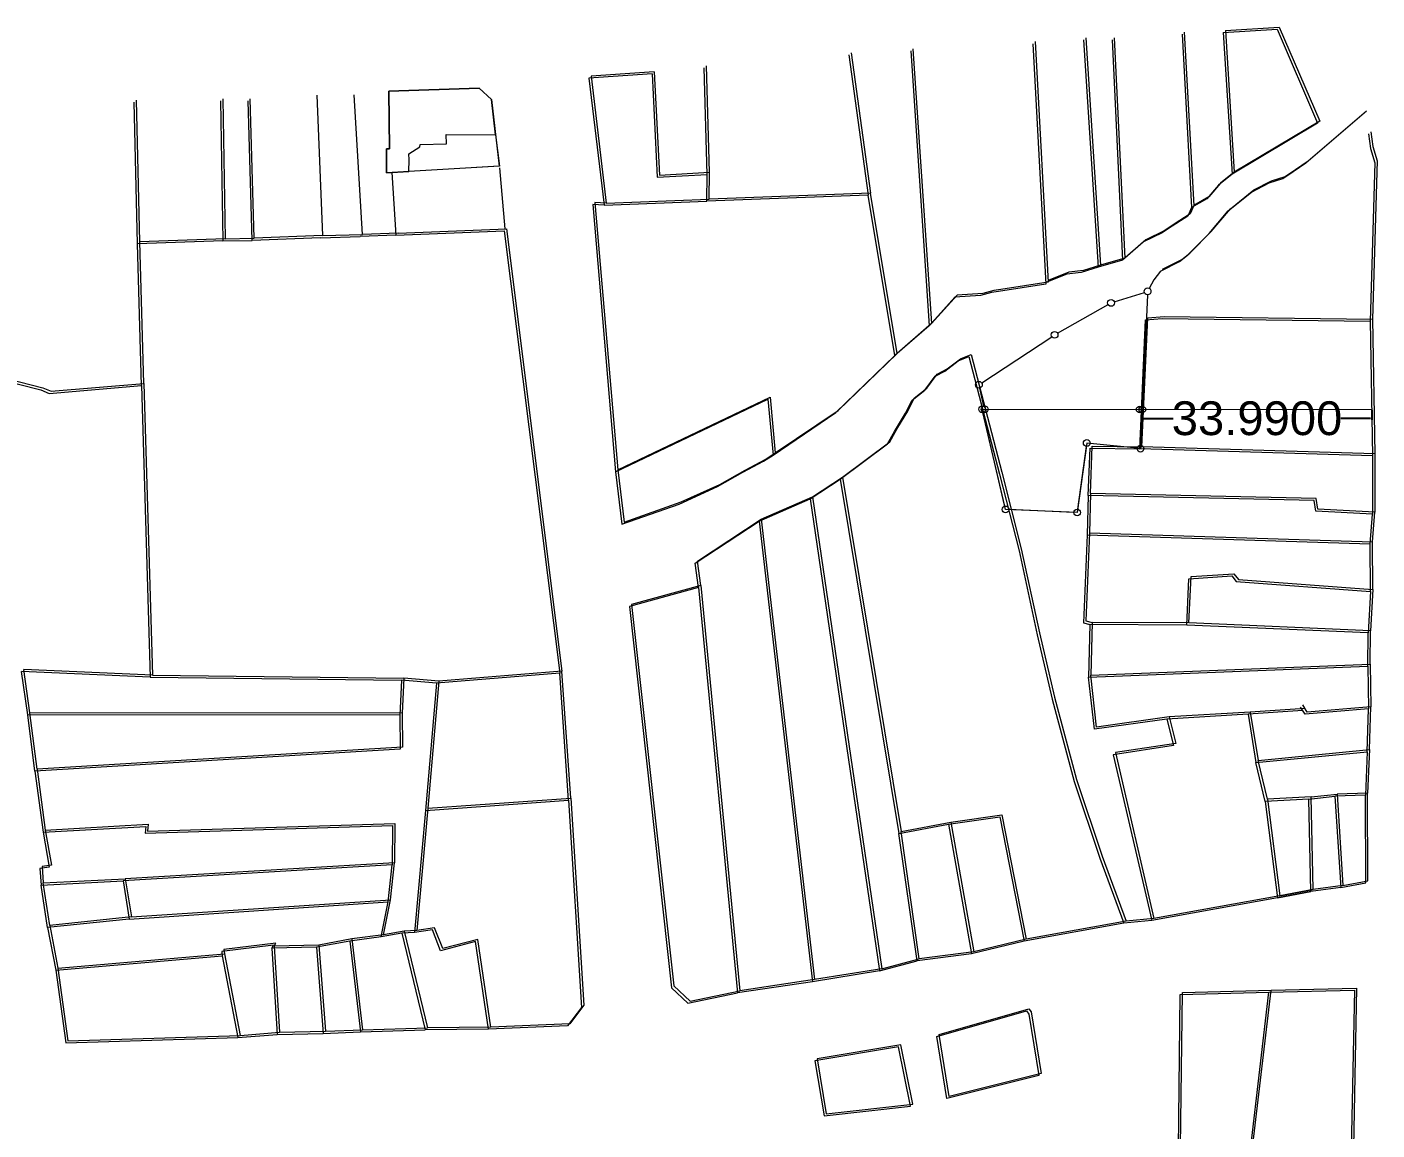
# Model space of a CAD drawing. Header units: millimetres. Extents: x 613231 to 614415, y 1317543 to 1318244.
# Drawn here: x 613748.9 to 613948.8, y 1318066.4 to 1318229.7 of the extents above; entities that cross this region are included whole.
import ezdxf

# ---------------------------------------------------------------- set-up
doc = ezdxf.new("R2010")
doc.units = ezdxf.units.MM
doc.header["$PDMODE"] = 35
doc.header["$PDSIZE"] = 0.5
doc.layers.add('2', color=7, linetype='Continuous')
doc.layers.add('CVL_CUADCON_TIT', color=1, linetype='Continuous')
doc.layers.add('Nivel 2', color=7, linetype='Continuous', lineweight=0)
doc.styles.add('HECTOR LOPEZ', font='arial.ttf')
doc.dimstyles.get("Standard").update_dxf_attribs({"dimtxt": 5, "dimasz": 0.18, "dimexe": 0.18, "dimexo": 0.0625, "dimgap": 0.09, "dimtad": 0, "dimtih": 1, "dimtoh": 1, "dimdec": 4, "dimzin": 0, "dimdsep": 46, "dimtxsty": 'HECTOR LOPEZ', "dimcen": 0.09, "dimadec": 0, "dimazin": 0, "dimtfac": 1, "dimtdec": 4, "dimtofl": 0, "dimtmove": 2, "dimatfit": 3, "dimfxl": 0.18, "dimtolj": 1, "dimtzin": 0, "dimarcsym": 0})

# ---------------------------------------------------------------- blocks, each defined once
blk = doc.blocks.new('*D316')
at = {"color": 0, "lineweight": -2, "transparency": 16777216}
for p, q in [((613914.04, 1318173.02), (613914.04, 1318171.59)), ((613948.03, 1318172.99), (613948.03, 1318171.56)), ((613914.22, 1318171.77), (613918.63, 1318171.77)), ((613947.85, 1318171.74), (613943.43, 1318171.74))]:
    blk.add_line(p, q, dxfattribs=at)
at = {"color": 0, "transparency": 16777216}
for points in [[(613914.22, 1318171.8), (613914.22, 1318171.74), (613914.04, 1318171.77)], [(613947.85, 1318171.77), (613947.85, 1318171.71), (613948.03, 1318171.74)]]:
    blk.add_solid(points, dxfattribs=at)
at = {"layer": 'Defpoints', "color": 0, "transparency": 16777216}
for p in [(613914.04, 1318173.09), (613948.03, 1318173.05), (613914.04, 1318171.77)]:
    blk.add_point(p, dxfattribs=at)
at = {"color": 0, "lineweight": 0, "transparency": 16777216, "insert": (613931.03, 1318171.76), "char_height": 5, "attachment_point": 5, "style": 'HECTOR LOPEZ'}
blk.add_mtext('\\A1;33.9900', dxfattribs=at)

msp = doc.modelspace()

# ---------------------------------------------------------------- linework, layer by layer
at = {"color": 1, "lineweight": 0}
for points in [[(613909.89475, 1318189.01504), (613914.35794, 1318190.42603)], [(613914.81187, 1318190.0777), (613914.06303, 1318173.58467)], [(613901.50086, 1318184.37768), (613908.98313, 1318188.61739)], [(613890.27524, 1318177.02557), (613900.64825, 1318183.8562)], [(613890.59635, 1318173.59592), (613889.97164, 1318176.26375)], [(613890.84015, 1318173.11583), (613913.17015, 1318173.08634)], [(613948.03029, 1318173.05036), (613891.21035, 1318173.10857)], [(613914.17012, 1318173.08011), (613913.54038, 1318173.09076)], [(613893.69644, 1318158.78421), (613890.45415, 1318172.62966)], [(613914.01767, 1318172.5857), (613913.79993, 1318167.79067)], [(613905.75244, 1318167.62999), (613904.46915, 1318158.33818)], [(613913.27997, 1318167.34332), (613906.31812, 1318168.07315)], [(613903.90121, 1318157.86432), (613894.30999, 1318158.27595)]]:
    msp.add_lwpolyline(points, dxfattribs=at)
at = {"color": 1, "lineweight": 0, "flags": 128}
msp.add_lwpolyline([(613914.04035, 1318173.08519), (613913.77725, 1318167.29119), (613905.82085, 1318168.12529), (613904.40075, 1318157.84289), (613893.81045, 1318158.29739), (613890.34015, 1318173.11649), (613913.67015, 1318173.08569)], close=True, dxfattribs=at)
at = {"color": 1, "lineweight": 0}
for centre in [(613914.83455, 1318190.57719), (613909.41815, 1318188.86389), (613901.06585, 1318184.13119), (613889.85765, 1318176.75059), (613890.34015, 1318173.11649), (613890.71035, 1318173.10909), (613913.67015, 1318173.08569), (613914.04035, 1318173.08519), (613914.04035, 1318173.08519), (613905.82085, 1318168.12529), (613913.77725, 1318167.29119), (613893.81045, 1318158.29739), (613904.40075, 1318157.84289)]:
    msp.add_circle(centre, 0.5, dxfattribs=at)
at = {"layer": '2', "color": 1, "lineweight": 0}
for p, q in [((613897.84051, 1318227.22486), (613899.76251, 1318191.62386)), ((613905.35551, 1318227.78086), (613907.53251, 1318194.16086)), ((613909.57051, 1318227.77886), (613911.13851, 1318195.17486)), ((613919.92951, 1318228.63886), (613921.34651, 1318202.99186)), ((613926.02351, 1318228.88986), (613927.33951, 1318207.91586)), ((613870.62251, 1318225.55786), (613873.46151, 1318204.78686)), ((613879.76251, 1318226.16486), (613882.49651, 1318185.48586)), ((613849.64651, 1318207.89286), (613849.19251, 1318223.63586)), ((613841.47451, 1318222.77586), (613842.23251, 1318207.48886)), ((613765.30051, 1318197.61386), (613764.79651, 1318218.58786)), ((613777.59251, 1318218.78586), (613777.94451, 1318198.06586)), ((613782.26051, 1318198.11586), (613781.65551, 1318218.78486)), ((613938.25751, 1318209.58786), (613946.89151, 1318216.99986)), ((613947.55051, 1318213.90186), (613947.85451, 1318211.71786)), ((613947.85451, 1318211.71786), (613948.46351, 1318209.58486)), ((613936.37851, 1318208.31886), (613938.25751, 1318209.58786)), ((613948.46351, 1318209.58486), (613947.79951, 1318186.17286)), ((613802.93384, 1318208.15447), (613803.53751, 1318198.86986)), ((613842.23251, 1318207.48886), (613849.64651, 1318207.89286)), ((613849.59551, 1318203.93186), (613849.64651, 1318207.89286)), ((613932.82351, 1318206.64486), (613934.85451, 1318207.25286)), ((613934.85451, 1318207.25286), (613936.37851, 1318208.31886)), ((613926.77951, 1318202.48286), (613930.23351, 1318205.27386)), ((613930.23351, 1318205.27386), (613932.82351, 1318206.64486)), ((613834.36151, 1318203.32786), (613832.68551, 1318203.42986)), ((613832.68551, 1318203.42986), (613836.08051, 1318163.86786)), ((613834.36151, 1318203.32786), (613849.59551, 1318203.93186)), ((613873.46151, 1318204.78686), (613849.59551, 1318203.93186)), ((613877.41751, 1318181.06886), (613873.46151, 1318204.78686)), ((613923.93551, 1318199.13186), (613926.77951, 1318202.48286)), ((613803.53751, 1318198.86986), (613819.58351, 1318199.52386)), ((613819.58351, 1318199.52386), (613827.79751, 1318134.06086)), ((613920.73551, 1318195.93386), (613923.93551, 1318199.13186)), ((613777.94451, 1318198.06586), (613765.30051, 1318197.61386)), ((613765.90551, 1318176.63986), (613765.30051, 1318197.61386)), ((613777.94451, 1318198.06586), (613782.26051, 1318198.11586)), ((613792.36551, 1318198.51786), (613782.26051, 1318198.11586)), ((613792.36551, 1318198.51786), (613798.25651, 1318198.66886)), ((613803.53751, 1318198.86986), (613798.25651, 1318198.66886)), ((613911.13851, 1318195.17486), (613907.53251, 1318194.16086)), ((613916.72351, 1318193.54786), (613919.56751, 1318194.96886)), ((613919.56751, 1318194.96886), (613920.73551, 1318195.93386)), ((613902.86051, 1318193.09586), (613899.76251, 1318191.87786)), ((613904.99351, 1318193.34886), (613902.86051, 1318193.09586)), ((613907.53251, 1318194.16086), (613904.99351, 1318193.34886)), ((613899.76251, 1318191.62386), (613892.75551, 1318190.55986)), ((613886.30651, 1318189.69886), (613882.49651, 1318185.48586)), ((613890.11451, 1318189.95186), (613886.30651, 1318189.69886)), ((613891.73951, 1318190.40786), (613890.11451, 1318189.95186)), ((613892.75551, 1318190.55986), (613891.73951, 1318190.40786)), ((613882.49651, 1318185.48586), (613877.41751, 1318181.06886)), ((613913.67151, 1318167.24286), (613914.53851, 1318186.33786)), ((613914.53851, 1318186.33786), (613916.97651, 1318186.53986)), ((613916.97651, 1318186.53986), (613947.79951, 1318186.17286)), ((613947.79951, 1318186.17286), (613948.15051, 1318166.21486)), ((613868.68251, 1318172.64186), (613877.41751, 1318181.06886)), ((613742.75051, 1318178.06986), (613750.97651, 1318175.98486)), ((613750.97651, 1318175.98486), (613752.19451, 1318175.47686)), ((613752.19451, 1318175.47686), (613765.90551, 1318176.63986)), ((613765.90551, 1318176.63986), (613767.16651, 1318133.47286)), ((613836.08051, 1318163.86786), (613858.62851, 1318174.62586)), ((613858.62851, 1318174.62586), (613859.38851, 1318166.34786)), ((613859.38851, 1318166.34786), (613868.68251, 1318172.64186)), ((613906.05351, 1318160.33886), (613906.30851, 1318167.34686)), ((613906.30851, 1318167.34686), (613913.67151, 1318167.24286)), ((613948.15051, 1318166.21486), (613913.67151, 1318167.24286)), ((613948.15051, 1318166.21486), (613948.14951, 1318157.58186)), ((613864.87151, 1318159.84586), (613869.34051, 1318162.78986)), ((613869.34051, 1318162.78986), (613878.01351, 1318110.32686)), ((613857.30451, 1318156.54786), (613864.87151, 1318159.84586)), ((613864.87151, 1318159.84586), (613875.16651, 1318090.01386)), ((613906.05351, 1318160.33886), (613905.90051, 1318154.54986)), ((613939.46651, 1318159.61586), (613906.05351, 1318160.33886)), ((613939.71951, 1318158.04186), (613939.46651, 1318159.61586)), ((613948.14951, 1318157.58186), (613939.71951, 1318158.04186)), ((613947.79251, 1318153.21486), (613948.14951, 1318157.58186)), ((613847.85851, 1318150.35486), (613857.30451, 1318156.54786)), ((613857.30451, 1318156.54786), (613865.21351, 1318088.39286)), ((613905.90051, 1318154.54986), (613905.33951, 1318141.49886)), ((613905.90051, 1318154.54986), (613947.79251, 1318153.21486)), ((613947.84251, 1318146.15586), (613947.79251, 1318153.21486)), ((613848.36551, 1318146.74986), (613847.85851, 1318150.35486)), ((613920.62351, 1318141.18786), (613920.92951, 1318148.04386)), ((613920.92951, 1318148.04386), (613927.27751, 1318148.44786)), ((613927.27751, 1318148.44786), (613927.93751, 1318147.63486)), ((613927.93751, 1318147.63486), (613947.84251, 1318146.15586)), ((613848.36551, 1318146.74986), (613854.14351, 1318086.72086)), ((613947.84251, 1318146.15586), (613947.48551, 1318140.01086)), ((613905.33951, 1318141.49886), (613906.30351, 1318141.24386)), ((613906.30351, 1318141.24386), (613906.09951, 1318133.47386)), ((613920.62351, 1318141.18786), (613906.30351, 1318141.24386)), ((613947.48551, 1318140.01086), (613920.62351, 1318141.18786)), ((613947.43451, 1318135.08486), (613947.48551, 1318140.01086)), ((613906.09951, 1318133.47386), (613947.43451, 1318135.08486)), ((613947.43451, 1318135.08486), (613947.53451, 1318128.78786)), ((613767.16651, 1318133.47286), (613748.12451, 1318134.29186)), ((613749.03751, 1318127.89286), (613748.12451, 1318134.29186)), ((613767.16651, 1318133.47286), (613804.38751, 1318133.00286)), ((613804.38751, 1318133.00286), (613804.13351, 1318127.82286)), ((613809.56751, 1318132.59486), (613804.38751, 1318133.00286)), ((613827.79751, 1318134.06086), (613809.56751, 1318132.59486)), ((613829.11451, 1318115.26986), (613827.79751, 1318134.06086)), ((613906.96151, 1318125.75486), (613906.09951, 1318133.47386)), ((613809.56751, 1318132.59486), (613807.93851, 1318113.75386)), ((613938.14051, 1318127.97786), (613937.48051, 1318129.04486)), ((613804.13351, 1318127.82286), (613749.03751, 1318127.89286)), ((613750.10251, 1318119.56386), (613749.03751, 1318127.89286)), ((613804.13351, 1318127.82286), (613804.18251, 1318122.79486)), ((613917.67551, 1318127.27486), (613906.96151, 1318125.75486)), ((613929.71051, 1318127.98086), (613917.67551, 1318127.27486)), ((613917.67551, 1318127.27486), (613918.69051, 1318123.36386)), ((613937.81051, 1318128.51086), (613929.71051, 1318127.98086)), ((613929.71051, 1318127.98086), (613930.87751, 1318120.81986)), ((613947.53451, 1318128.78786), (613938.14051, 1318127.97786)), ((613947.33051, 1318122.43986), (613947.53451, 1318128.78786)), ((613918.69051, 1318123.36386), (613909.75351, 1318121.99586)), ((613804.18251, 1318122.79486), (613750.10251, 1318119.56386)), ((613909.75351, 1318121.99586), (613915.43551, 1318097.46486)), ((613930.87751, 1318120.81986), (613947.33051, 1318122.43986)), ((613947.33051, 1318122.43986), (613947.07451, 1318115.98986)), ((613750.10251, 1318119.56386), (613751.31951, 1318110.52386)), ((613932.24751, 1318115.08086), (613930.87751, 1318120.81986)), ((613807.93851, 1318113.75386), (613829.11451, 1318115.26986)), ((613938.69651, 1318115.43486), (613932.24751, 1318115.08086)), ((613932.24751, 1318115.08086), (613934.07251, 1318100.80986)), ((613938.69651, 1318115.43486), (613942.55551, 1318115.83886)), ((613938.99851, 1318101.72286), (613938.69651, 1318115.43486)), ((613947.07451, 1318115.98986), (613942.55551, 1318115.83886)), ((613942.55551, 1318115.83886), (613943.41651, 1318102.33086)), ((613807.93851, 1318113.75386), (613806.31051, 1318095.67586)), ((613751.31951, 1318110.52386), (613766.55351, 1318111.38186)), ((613766.45151, 1318110.36686), (613803.06351, 1318111.52186)), ((613766.55351, 1318111.38186), (613766.45151, 1318110.36686)), ((613803.06351, 1318111.52186), (613803.01151, 1318105.68086)), ((613878.01351, 1318110.32686), (613885.37751, 1318111.69586)), ((613885.37751, 1318111.69586), (613892.94351, 1318112.80986)), ((613885.37751, 1318111.69586), (613888.77551, 1318092.49786)), ((613892.94351, 1318112.80986), (613896.54551, 1318094.37386)), ((613751.31951, 1318110.52386), (613752.23251, 1318105.34386)), ((613880.70151, 1318091.48486), (613878.01351, 1318110.32686)), ((613752.23251, 1318105.34386), (613750.86151, 1318105.14086)), ((613750.86151, 1318105.14086), (613751.01251, 1318102.70386)), ((613803.01151, 1318105.68086), (613763.14951, 1318103.30886)), ((613802.40151, 1318100.19686), (613803.01151, 1318105.68086)), ((613751.01251, 1318102.70386), (613763.14951, 1318103.30886)), ((613763.14951, 1318103.30886), (613764.06251, 1318097.67086)), ((613751.97651, 1318096.40586), (613751.01251, 1318102.70386)), ((613934.07251, 1318100.80986), (613938.99851, 1318101.72286)), ((613938.99851, 1318101.72286), (613934.07251, 1318100.80986)), ((613943.41651, 1318102.33086), (613938.99851, 1318101.72286)), ((613764.06251, 1318097.67086), (613802.40151, 1318100.19686)), ((613801.38451, 1318095.01686), (613802.40151, 1318100.19686)), ((613934.07251, 1318100.80986), (613915.43551, 1318097.46486)), ((613764.06251, 1318097.67086), (613751.97651, 1318096.40586)), ((613915.43551, 1318097.46486), (613911.32251, 1318097.05986)), ((613751.97651, 1318096.40586), (613753.19451, 1318090.10886)), ((613801.38451, 1318095.01686), (613796.71251, 1318094.40986)), ((613804.43151, 1318095.57486), (613801.38451, 1318095.01686)), ((613806.31051, 1318095.67586), (613804.43151, 1318095.57486)), ((613804.43151, 1318095.57486), (613807.88151, 1318081.25286)), ((613808.95151, 1318096.08086), (613806.31051, 1318095.67586)), ((613810.16951, 1318092.98286), (613808.95151, 1318096.08086)), ((613785.43951, 1318093.80386), (613777.77151, 1318092.84186)), ((613785.18551, 1318093.34686), (613785.43951, 1318093.80386)), ((613791.78751, 1318093.49686), (613785.18551, 1318093.34686)), ((613785.18551, 1318093.34686), (613785.99551, 1318080.59986)), ((613796.71251, 1318094.40986), (613791.78751, 1318093.49686)), ((613791.78751, 1318093.49686), (613792.80051, 1318080.74986)), ((613796.71251, 1318094.40986), (613798.28451, 1318080.95086)), ((613815.34851, 1318094.35186), (613810.16951, 1318092.98286)), ((613817.27651, 1318081.35086), (613815.34851, 1318094.35186)), ((613896.54551, 1318094.37386), (613888.77551, 1318092.49786)), ((613753.19451, 1318090.10886), (613777.82251, 1318092.23286)), ((613777.77151, 1318092.84186), (613777.82251, 1318092.23286)), ((613777.82251, 1318092.23286), (613780.15651, 1318080.14486)), ((613875.16651, 1318090.01386), (613880.70151, 1318091.48486)), ((613888.77551, 1318092.49786), (613880.70151, 1318091.48486)), ((613875.16651, 1318090.01386), (613865.21351, 1318088.39286)), ((613865.21351, 1318088.39286), (613854.14351, 1318086.72086)), ((613930.10451, 1318063.94286), (613932.80051, 1318086.84486)), ((613883.64451, 1318080.26086), (613896.89851, 1318084.06486)), ((613896.89851, 1318084.06486), (613897.25451, 1318083.60786)), ((613897.25451, 1318083.60786), (613898.72551, 1318074.51686)), ((613798.28451, 1318080.95086), (613807.88151, 1318081.25286)), ((613817.27651, 1318081.35086), (613807.88151, 1318081.25286)), ((613780.15651, 1318080.14486), (613785.99551, 1318080.59986)), ((613785.99551, 1318080.59986), (613792.80051, 1318080.74986)), ((613792.80051, 1318080.74986), (613798.28451, 1318080.95086)), ((613885.11551, 1318071.11886), (613883.64451, 1318080.26086)), ((613877.95751, 1318078.73886), (613865.56651, 1318076.66186)), ((613879.73251, 1318069.95286), (613877.95751, 1318078.73886)), ((613865.56651, 1318076.66186), (613866.93551, 1318068.53586)), ((613898.72551, 1318074.51686), (613885.11551, 1318071.11886)), ((613866.93551, 1318068.53586), (613879.73251, 1318069.95286))]:
    msp.add_line(p, q, dxfattribs=at)
for points in [[(613926.02351, 1318228.88986), (613933.99551, 1318229.39486), (613939.98451, 1318215.47886), (613927.33951, 1318207.91586)], [(613841.47451, 1318222.77586), (613832.13051, 1318222.11886), (613834.36151, 1318203.32786)], [(613927.33951, 1318207.91586), (613925.30751, 1318206.29186), (613923.58051, 1318204.26086), (613921.34651, 1318202.99186)], [(613921.34651, 1318202.99186), (613920.78751, 1318201.72286), (613918.45151, 1318200.19986), (613916.97851, 1318199.23586), (613914.23651, 1318197.91586), (613911.13851, 1318195.17486)], [(613869.34051, 1318162.78986), (613876.34951, 1318168.01786), (613877.36551, 1318169.84586), (613878.99051, 1318172.53686), (613879.95551, 1318174.46586), (613881.83451, 1318175.93786), (613883.35851, 1318178.01986), (613884.83151, 1318178.78086), (613886.81251, 1318180.30386), (613888.38651, 1318180.91286), (613892.90251, 1318163.49186), (613895.79451, 1318152.16686), (613898.48351, 1318139.72386), (613900.71651, 1318130.22586), (613903.96351, 1318118.03686), (613907.76951, 1318106.65986), (613911.32251, 1318097.05986), (613896.54551, 1318094.37386)], [(613836.08051, 1318163.86786), (613836.99251, 1318156.09786), (613845.47351, 1318159.09086), (613851.16151, 1318161.67886), (613854.91951, 1318163.81086), (613857.96651, 1318165.43486), (613859.38851, 1318166.34786)], [(613848.36551, 1318146.74986), (613838.10751, 1318143.90886), (613844.34251, 1318087.48586), (613846.77951, 1318085.19986), (613854.14351, 1318086.72086)], [(613829.11451, 1318115.26986), (613831.03751, 1318084.59586), (613828.95551, 1318081.85486), (613817.27651, 1318081.35086)], [(613943.41651, 1318102.33086), (613947.12351, 1318103.03986), (613947.07451, 1318115.98986)], [(613753.19451, 1318090.10886), (613754.66451, 1318079.34186), (613780.15651, 1318080.14486)], [(613932.80051, 1318086.84486), (613945.44451, 1318087.14486), (613944.98351, 1318063.58186)], [(613919.39051, 1318063.64186), (613919.64851, 1318086.49386), (613932.80051, 1318086.84486)]]:
    msp.add_lwpolyline(points, dxfattribs=at)
at = {"layer": '2', "color": 1, "lineweight": 0, "flags": 128}
msp.add_lwpolyline([(613916.72351, 1318193.54786), (613915.77154, 1318192.29699), (613915.07376, 1318191.01625)], dxfattribs=at)
at = {"layer": 'CVL_CUADCON_TIT', "color": 1, "lineweight": 0, "ltscale": 0.5, "flags": 128}
for points in [[(613805.48451, 1318208.29986), (613805.53451, 1318210.05986), (613805.48451, 1318210.94986), (613807.11451, 1318211.93986), (613807.14451, 1318212.30986), (613811.05451, 1318212.42986), (613811.01451, 1318213.78986), (613818.31451, 1318213.72986), (613817.69451, 1318218.98986), (613815.86451, 1318220.62986), (613802.50451, 1318220.20986), (613802.61451, 1318211.65986), (613802.13451, 1318211.64986), (613802.17451, 1318208.10986)], [(613815.86451, 1318220.62986), (613817.69451, 1318218.98986), (613818.85451, 1318209.08986), (613802.17451, 1318208.10986), (613802.13451, 1318211.64986), (613802.61451, 1318211.65986), (613802.50451, 1318220.20986)], [(613805.48451, 1318208.29986), (613805.53451, 1318210.05986), (613805.48451, 1318210.94986), (613807.11451, 1318211.93986), (613807.14451, 1318212.30986), (613811.05451, 1318212.42986), (613811.01451, 1318213.78986), (613818.31451, 1318213.72986), (613817.69451, 1318218.98986), (613815.86451, 1318220.62986), (613802.50451, 1318220.20986), (613802.61451, 1318211.65986), (613802.13451, 1318211.64986), (613802.17451, 1318208.10986)], [(613818.31451, 1318213.72986), (613818.86451, 1318209.08986), (613805.48451, 1318208.29986), (613805.53451, 1318210.05986), (613805.48451, 1318210.94986), (613807.11451, 1318211.93986), (613807.14451, 1318212.30986), (613811.05451, 1318212.42986), (613811.01451, 1318213.78986)]]:
    msp.add_lwpolyline(points, close=True, dxfattribs=at)
at = {"layer": 'Nivel 2', "color": 1, "lineweight": 0}
for p, q in [((613920.25851, 1318228.94386), (613921.67551, 1318203.29686)), ((613926.35251, 1318229.19486), (613927.66851, 1318208.22086)), ((613898.16951, 1318227.52986), (613900.09151, 1318191.92886)), ((613905.68451, 1318228.08586), (613907.86151, 1318194.46586)), ((613909.89951, 1318228.08386), (613911.46751, 1318195.47986)), ((613870.95151, 1318225.86286), (613873.79051, 1318205.09186)), ((613880.09151, 1318226.46986), (613882.82551, 1318185.79086)), ((613841.80351, 1318223.08086), (613842.56151, 1318207.79386)), ((613849.97551, 1318208.19786), (613849.52151, 1318223.94086)), ((613777.92151, 1318219.09086), (613778.27351, 1318198.37086)), ((613782.58951, 1318198.42086), (613781.98451, 1318219.08986)), ((613791.83551, 1318219.59386), (613792.69451, 1318198.82286)), ((613798.58551, 1318198.97386), (613797.37051, 1318219.64286)), ((613765.62951, 1318197.91886), (613765.12551, 1318218.89286)), ((613938.58651, 1318209.89286), (613947.22051, 1318217.30486)), ((613947.87951, 1318214.20686), (613948.18351, 1318212.02286)), ((613948.18351, 1318212.02286), (613948.79251, 1318209.88986)), ((613936.70751, 1318208.62386), (613938.58651, 1318209.89286)), ((613948.79251, 1318209.88986), (613948.12851, 1318186.47786)), ((613818.87495, 1318208.85972), (613819.67739, 1318199.8246)), ((613842.56151, 1318207.79386), (613849.97551, 1318208.19786)), ((613849.92451, 1318204.23686), (613849.97551, 1318208.19786)), ((613930.56251, 1318205.57886), (613933.15251, 1318206.94986)), ((613933.15251, 1318206.94986), (613935.18351, 1318207.55786)), ((613935.18351, 1318207.55786), (613936.70751, 1318208.62386)), ((613873.79051, 1318205.09186), (613849.92451, 1318204.23686)), ((613877.74651, 1318181.37386), (613873.79051, 1318205.09186)), ((613927.10851, 1318202.78786), (613930.56251, 1318205.57886)), ((613833.01451, 1318203.73486), (613836.40951, 1318164.17286)), ((613834.69051, 1318203.63286), (613833.01451, 1318203.73486)), ((613834.69051, 1318203.63286), (613849.92451, 1318204.23686)), ((613924.26451, 1318199.43686), (613927.10851, 1318202.78786)), ((613792.69451, 1318198.82286), (613798.58551, 1318198.97386)), ((613803.86651, 1318199.17486), (613798.58551, 1318198.97386)), ((613803.86651, 1318199.17486), (613819.91251, 1318199.82886)), ((613819.91251, 1318199.82886), (613828.12651, 1318134.36586)), ((613921.06451, 1318196.23886), (613924.26451, 1318199.43686)), ((613778.27351, 1318198.37086), (613765.62951, 1318197.91886)), ((613766.23451, 1318176.94486), (613765.62951, 1318197.91886)), ((613778.27351, 1318198.37086), (613782.58951, 1318198.42086)), ((613792.69451, 1318198.82286), (613782.58951, 1318198.42086)), ((613911.46751, 1318195.47986), (613907.86151, 1318194.46586)), ((613917.05251, 1318193.85286), (613919.89651, 1318195.27386)), ((613919.89651, 1318195.27386), (613921.06451, 1318196.23886)), ((613903.18951, 1318193.40086), (613900.09151, 1318192.18286)), ((613905.32251, 1318193.65386), (613903.18951, 1318193.40086)), ((613907.86151, 1318194.46586), (613905.32251, 1318193.65386)), ((613900.09151, 1318191.92886), (613893.08451, 1318190.86486)), ((613886.63551, 1318190.00386), (613882.82551, 1318185.79086)), ((613890.44351, 1318190.25686), (613886.63551, 1318190.00386)), ((613892.06851, 1318190.71286), (613890.44351, 1318190.25686)), ((613893.08451, 1318190.86486), (613892.06851, 1318190.71286)), ((613882.82551, 1318185.79086), (613877.74651, 1318181.37386)), ((613914.00051, 1318167.54786), (613914.86751, 1318186.64286)), ((613914.86751, 1318186.64286), (613917.30551, 1318186.84486)), ((613917.30551, 1318186.84486), (613948.12851, 1318186.47786)), ((613948.12851, 1318186.47786), (613948.47951, 1318166.51986)), ((613869.01151, 1318172.94686), (613877.74651, 1318181.37386)), ((613743.07951, 1318178.37486), (613751.30551, 1318176.28986)), ((613752.52351, 1318175.78186), (613766.23451, 1318176.94486)), ((613766.23451, 1318176.94486), (613767.49551, 1318133.77786)), ((613751.30551, 1318176.28986), (613752.52351, 1318175.78186)), ((613836.40951, 1318164.17286), (613858.95751, 1318174.93086)), ((613858.95751, 1318174.93086), (613859.71751, 1318166.65286)), ((613859.71751, 1318166.65286), (613869.01151, 1318172.94686)), ((613906.38251, 1318160.64386), (613906.63751, 1318167.65186)), ((613906.63751, 1318167.65186), (613914.00051, 1318167.54786)), ((613948.47951, 1318166.51986), (613914.00051, 1318167.54786)), ((613948.47951, 1318166.51986), (613948.47851, 1318157.88686)), ((613865.20051, 1318160.15086), (613869.66951, 1318163.09486)), ((613869.66951, 1318163.09486), (613878.34251, 1318110.63186)), ((613857.63351, 1318156.85286), (613865.20051, 1318160.15086)), ((613865.20051, 1318160.15086), (613875.49551, 1318090.31886)), ((613906.38251, 1318160.64386), (613906.22951, 1318154.85486)), ((613939.79551, 1318159.92086), (613906.38251, 1318160.64386)), ((613940.04851, 1318158.34686), (613939.79551, 1318159.92086)), ((613948.47851, 1318157.88686), (613940.04851, 1318158.34686)), ((613948.12151, 1318153.51986), (613948.47851, 1318157.88686)), ((613848.18751, 1318150.65986), (613857.63351, 1318156.85286)), ((613857.63351, 1318156.85286), (613865.54251, 1318088.69786)), ((613906.22951, 1318154.85486), (613905.66851, 1318141.80386)), ((613906.22951, 1318154.85486), (613948.12151, 1318153.51986)), ((613948.17151, 1318146.46086), (613948.12151, 1318153.51986)), ((613848.69451, 1318147.05486), (613848.18751, 1318150.65986)), ((613848.69451, 1318147.05486), (613854.47251, 1318087.02586)), ((613920.95251, 1318141.49286), (613921.25851, 1318148.34886)), ((613921.25851, 1318148.34886), (613927.60651, 1318148.75286)), ((613927.60651, 1318148.75286), (613928.26651, 1318147.93986)), ((613928.26651, 1318147.93986), (613948.17151, 1318146.46086)), ((613948.17151, 1318146.46086), (613947.81451, 1318140.31586)), ((613905.66851, 1318141.80386), (613906.63251, 1318141.54886)), ((613906.63251, 1318141.54886), (613906.42851, 1318133.77886)), ((613920.95251, 1318141.49286), (613906.63251, 1318141.54886)), ((613947.81451, 1318140.31586), (613920.95251, 1318141.49286)), ((613947.76351, 1318135.38986), (613947.81451, 1318140.31586)), ((613906.42851, 1318133.77886), (613947.76351, 1318135.38986)), ((613947.76351, 1318135.38986), (613947.86351, 1318129.09286)), ((613749.36651, 1318128.19786), (613748.45351, 1318134.59686)), ((613767.49551, 1318133.77786), (613748.45351, 1318134.59686)), ((613767.49551, 1318133.77786), (613804.71651, 1318133.30786)), ((613804.71651, 1318133.30786), (613804.46251, 1318128.12786)), ((613809.89651, 1318132.89986), (613804.71651, 1318133.30786)), ((613828.12651, 1318134.36586), (613809.89651, 1318132.89986)), ((613829.44351, 1318115.57486), (613828.12651, 1318134.36586)), ((613907.29051, 1318126.05986), (613906.42851, 1318133.77886)), ((613809.89651, 1318132.89986), (613808.26751, 1318114.05886)), ((613938.46951, 1318128.28286), (613937.80951, 1318129.34986)), ((613947.86351, 1318129.09286), (613938.46951, 1318128.28286)), ((613947.65951, 1318122.74486), (613947.86351, 1318129.09286)), ((613750.43151, 1318119.86886), (613749.36651, 1318128.19786)), ((613804.46251, 1318128.12786), (613749.36651, 1318128.19786)), ((613804.46251, 1318128.12786), (613804.51151, 1318123.09986)), ((613918.00451, 1318127.57986), (613907.29051, 1318126.05986)), ((613930.03951, 1318128.28586), (613918.00451, 1318127.57986)), ((613918.00451, 1318127.57986), (613919.01951, 1318123.66886)), ((613938.13951, 1318128.81586), (613930.03951, 1318128.28586)), ((613930.03951, 1318128.28586), (613931.20651, 1318121.12486)), ((613804.51151, 1318123.09986), (613750.43151, 1318119.86886)), ((613919.01951, 1318123.66886), (613910.08251, 1318122.30086)), ((613910.08251, 1318122.30086), (613915.76451, 1318097.76986)), ((613931.20651, 1318121.12486), (613947.65951, 1318122.74486)), ((613932.57651, 1318115.38586), (613931.20651, 1318121.12486)), ((613947.65951, 1318122.74486), (613947.40351, 1318116.29486)), ((613750.43151, 1318119.86886), (613751.64851, 1318110.82886)), ((613808.26751, 1318114.05886), (613829.44351, 1318115.57486)), ((613939.02551, 1318115.73986), (613932.57651, 1318115.38586)), ((613932.57651, 1318115.38586), (613934.40151, 1318101.11486)), ((613939.02551, 1318115.73986), (613942.88451, 1318116.14386)), ((613939.32751, 1318102.02786), (613939.02551, 1318115.73986)), ((613947.40351, 1318116.29486), (613942.88451, 1318116.14386)), ((613942.88451, 1318116.14386), (613943.74551, 1318102.63586)), ((613808.26751, 1318114.05886), (613806.63951, 1318095.98086)), ((613885.70651, 1318112.00086), (613893.27251, 1318113.11486)), ((613893.27251, 1318113.11486), (613896.87451, 1318094.67886)), ((613751.64851, 1318110.82886), (613766.88251, 1318111.68686)), ((613766.78051, 1318110.67186), (613803.39251, 1318111.82686)), ((613766.88251, 1318111.68686), (613766.78051, 1318110.67186)), ((613803.39251, 1318111.82686), (613803.34051, 1318105.98586)), ((613878.34251, 1318110.63186), (613885.70651, 1318112.00086)), ((613885.70651, 1318112.00086), (613889.10451, 1318092.80286)), ((613751.64851, 1318110.82886), (613752.56151, 1318105.64886)), ((613881.03051, 1318091.78986), (613878.34251, 1318110.63186)), ((613752.56151, 1318105.64886), (613751.19051, 1318105.44586)), ((613751.19051, 1318105.44586), (613751.34151, 1318103.00886)), ((613803.34051, 1318105.98586), (613763.47851, 1318103.61386)), ((613802.73051, 1318100.50186), (613803.34051, 1318105.98586)), ((613751.34151, 1318103.00886), (613763.47851, 1318103.61386)), ((613752.30551, 1318096.71086), (613751.34151, 1318103.00886)), ((613763.47851, 1318103.61386), (613764.39151, 1318097.97586)), ((613934.40151, 1318101.11486), (613915.76451, 1318097.76986)), ((613939.32751, 1318102.02786), (613934.40151, 1318101.11486)), ((613934.40151, 1318101.11486), (613939.32751, 1318102.02786)), ((613943.74551, 1318102.63586), (613939.32751, 1318102.02786)), ((613764.39151, 1318097.97586), (613802.73051, 1318100.50186)), ((613801.71351, 1318095.32186), (613802.73051, 1318100.50186)), ((613764.39151, 1318097.97586), (613752.30551, 1318096.71086)), ((613915.76451, 1318097.76986), (613911.65151, 1318097.36486)), ((613752.30551, 1318096.71086), (613753.52351, 1318090.41386)), ((613801.71351, 1318095.32186), (613797.04151, 1318094.71486)), ((613804.76051, 1318095.87986), (613801.71351, 1318095.32186)), ((613806.63951, 1318095.98086), (613804.76051, 1318095.87986)), ((613804.76051, 1318095.87986), (613808.21051, 1318081.55786)), ((613809.28051, 1318096.38586), (613806.63951, 1318095.98086)), ((613810.49851, 1318093.28786), (613809.28051, 1318096.38586)), ((613785.76851, 1318094.10886), (613778.10051, 1318093.14686)), ((613778.10051, 1318093.14686), (613778.15151, 1318092.53786)), ((613785.51451, 1318093.65186), (613785.76851, 1318094.10886)), ((613792.11651, 1318093.80186), (613785.51451, 1318093.65186)), ((613785.51451, 1318093.65186), (613786.32451, 1318080.90486)), ((613797.04151, 1318094.71486), (613792.11651, 1318093.80186)), ((613792.11651, 1318093.80186), (613793.12951, 1318081.05486)), ((613797.04151, 1318094.71486), (613798.61351, 1318081.25586)), ((613815.67751, 1318094.65686), (613810.49851, 1318093.28786)), ((613817.60551, 1318081.65586), (613815.67751, 1318094.65686)), ((613896.87451, 1318094.67886), (613889.10451, 1318092.80286)), ((613753.52351, 1318090.41386), (613778.15151, 1318092.53786)), ((613778.15151, 1318092.53786), (613780.48551, 1318080.44986)), ((613875.49551, 1318090.31886), (613881.03051, 1318091.78986)), ((613889.10451, 1318092.80286), (613881.03051, 1318091.78986)), ((613875.49551, 1318090.31886), (613865.54251, 1318088.69786)), ((613865.54251, 1318088.69786), (613854.47251, 1318087.02586)), ((613930.43351, 1318064.24786), (613933.12951, 1318087.14986)), ((613883.97351, 1318080.56586), (613897.22751, 1318084.36986)), ((613897.22751, 1318084.36986), (613897.58351, 1318083.91286)), ((613897.58351, 1318083.91286), (613899.05451, 1318074.82186)), ((613786.32451, 1318080.90486), (613793.12951, 1318081.05486)), ((613793.12951, 1318081.05486), (613798.61351, 1318081.25586)), ((613798.61351, 1318081.25586), (613808.21051, 1318081.55786)), ((613817.60551, 1318081.65586), (613808.21051, 1318081.55786)), ((613780.48551, 1318080.44986), (613786.32451, 1318080.90486)), ((613878.28651, 1318079.04386), (613865.89551, 1318076.96686)), ((613880.06151, 1318070.25786), (613878.28651, 1318079.04386)), ((613885.44451, 1318071.42386), (613883.97351, 1318080.56586)), ((613865.89551, 1318076.96686), (613867.26451, 1318068.84086)), ((613899.05451, 1318074.82186), (613885.44451, 1318071.42386)), ((613867.26451, 1318068.84086), (613880.06151, 1318070.25786))]:
    msp.add_line(p, q, dxfattribs=at)
at = {"layer": 'Nivel 2', "color": 1, "lineweight": 0, "flags": 128}
for points in [[(613926.35251, 1318229.19486), (613934.32451, 1318229.69986), (613940.31351, 1318215.78386), (613927.66851, 1318208.22086)], [(613841.80351, 1318223.08086), (613832.45951, 1318222.42386), (613834.69051, 1318203.63286)], [(613927.66851, 1318208.22086), (613925.63651, 1318206.59686), (613923.90951, 1318204.56586), (613921.67551, 1318203.29686)], [(613921.67551, 1318203.29686), (613921.11651, 1318202.02786), (613918.78051, 1318200.50486), (613917.30751, 1318199.54086), (613914.56551, 1318198.22086), (613911.46751, 1318195.47986)], [(613869.66951, 1318163.09486), (613876.67851, 1318168.32286), (613877.69451, 1318170.15086), (613879.31951, 1318172.84186), (613880.28451, 1318174.77086), (613882.16351, 1318176.24286), (613883.68751, 1318178.32486), (613885.16051, 1318179.08586), (613887.14151, 1318180.60886), (613888.71551, 1318181.21786), (613893.23151, 1318163.79686), (613896.12351, 1318152.47186), (613898.81251, 1318140.02886), (613901.04551, 1318130.53086), (613904.29251, 1318118.34186), (613908.09851, 1318106.96486), (613911.65151, 1318097.36486), (613896.87451, 1318094.67886)], [(613836.40951, 1318164.17286), (613837.32151, 1318156.40286), (613845.80251, 1318159.39586), (613851.49051, 1318161.98386), (613855.24851, 1318164.11586), (613858.29551, 1318165.73986), (613859.71751, 1318166.65286)], [(613848.69451, 1318147.05486), (613838.43651, 1318144.21386), (613844.67151, 1318087.79086), (613847.10851, 1318085.50486), (613854.47251, 1318087.02586)], [(613829.44351, 1318115.57486), (613831.36651, 1318084.90086), (613829.28451, 1318082.15986), (613817.60551, 1318081.65586)], [(613943.74551, 1318102.63586), (613947.45251, 1318103.34486), (613947.40351, 1318116.29486)], [(613753.52351, 1318090.41386), (613754.99351, 1318079.64686), (613780.48551, 1318080.44986)], [(613919.71951, 1318063.94686), (613919.97751, 1318086.79886), (613933.12951, 1318087.14986)], [(613933.12951, 1318087.14986), (613945.77351, 1318087.44986), (613945.31251, 1318063.88686)]]:
    msp.add_lwpolyline(points, dxfattribs=at)

# ---------------------------------------------------------------- dimensions: what is measured, and where the dimension line sits
at = {"color": 1, "lineweight": 0}
dim = msp.add_aligned_dim(p1=(613948.03029, 1318173.05036), p2=(613914.04035, 1318173.08519), distance=1.31072, dimstyle='Standard', dxfattribs=at)
dim.commit()
dim.dimension.update_dxf_attribs({"geometry": '*D316', "text_midpoint": (613931.03398, 1318171.75705)})

doc.saveas('drawing.dxf')
